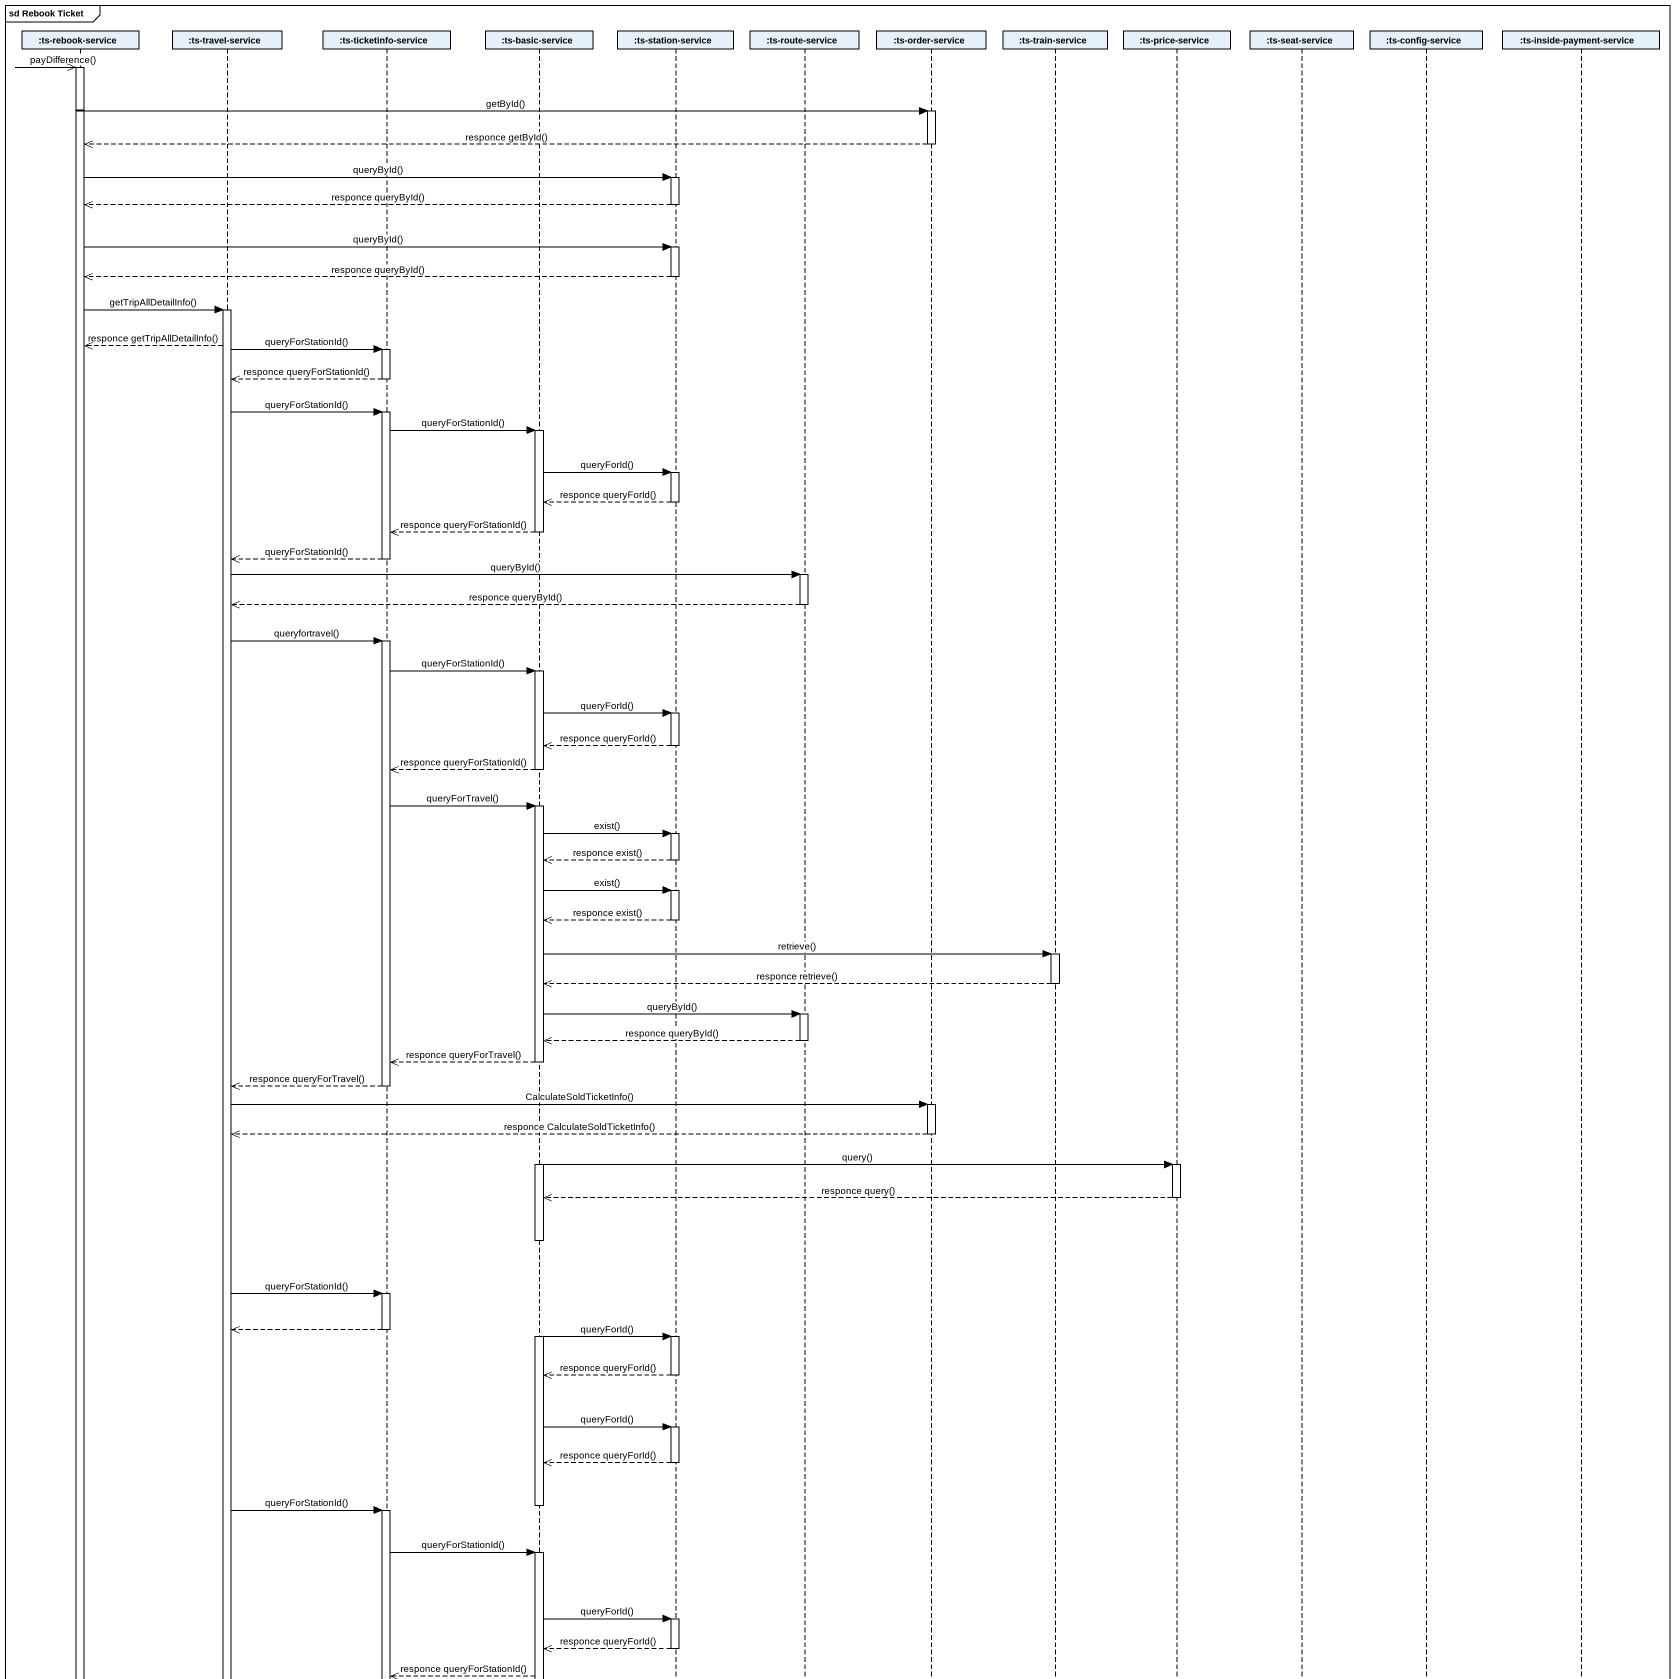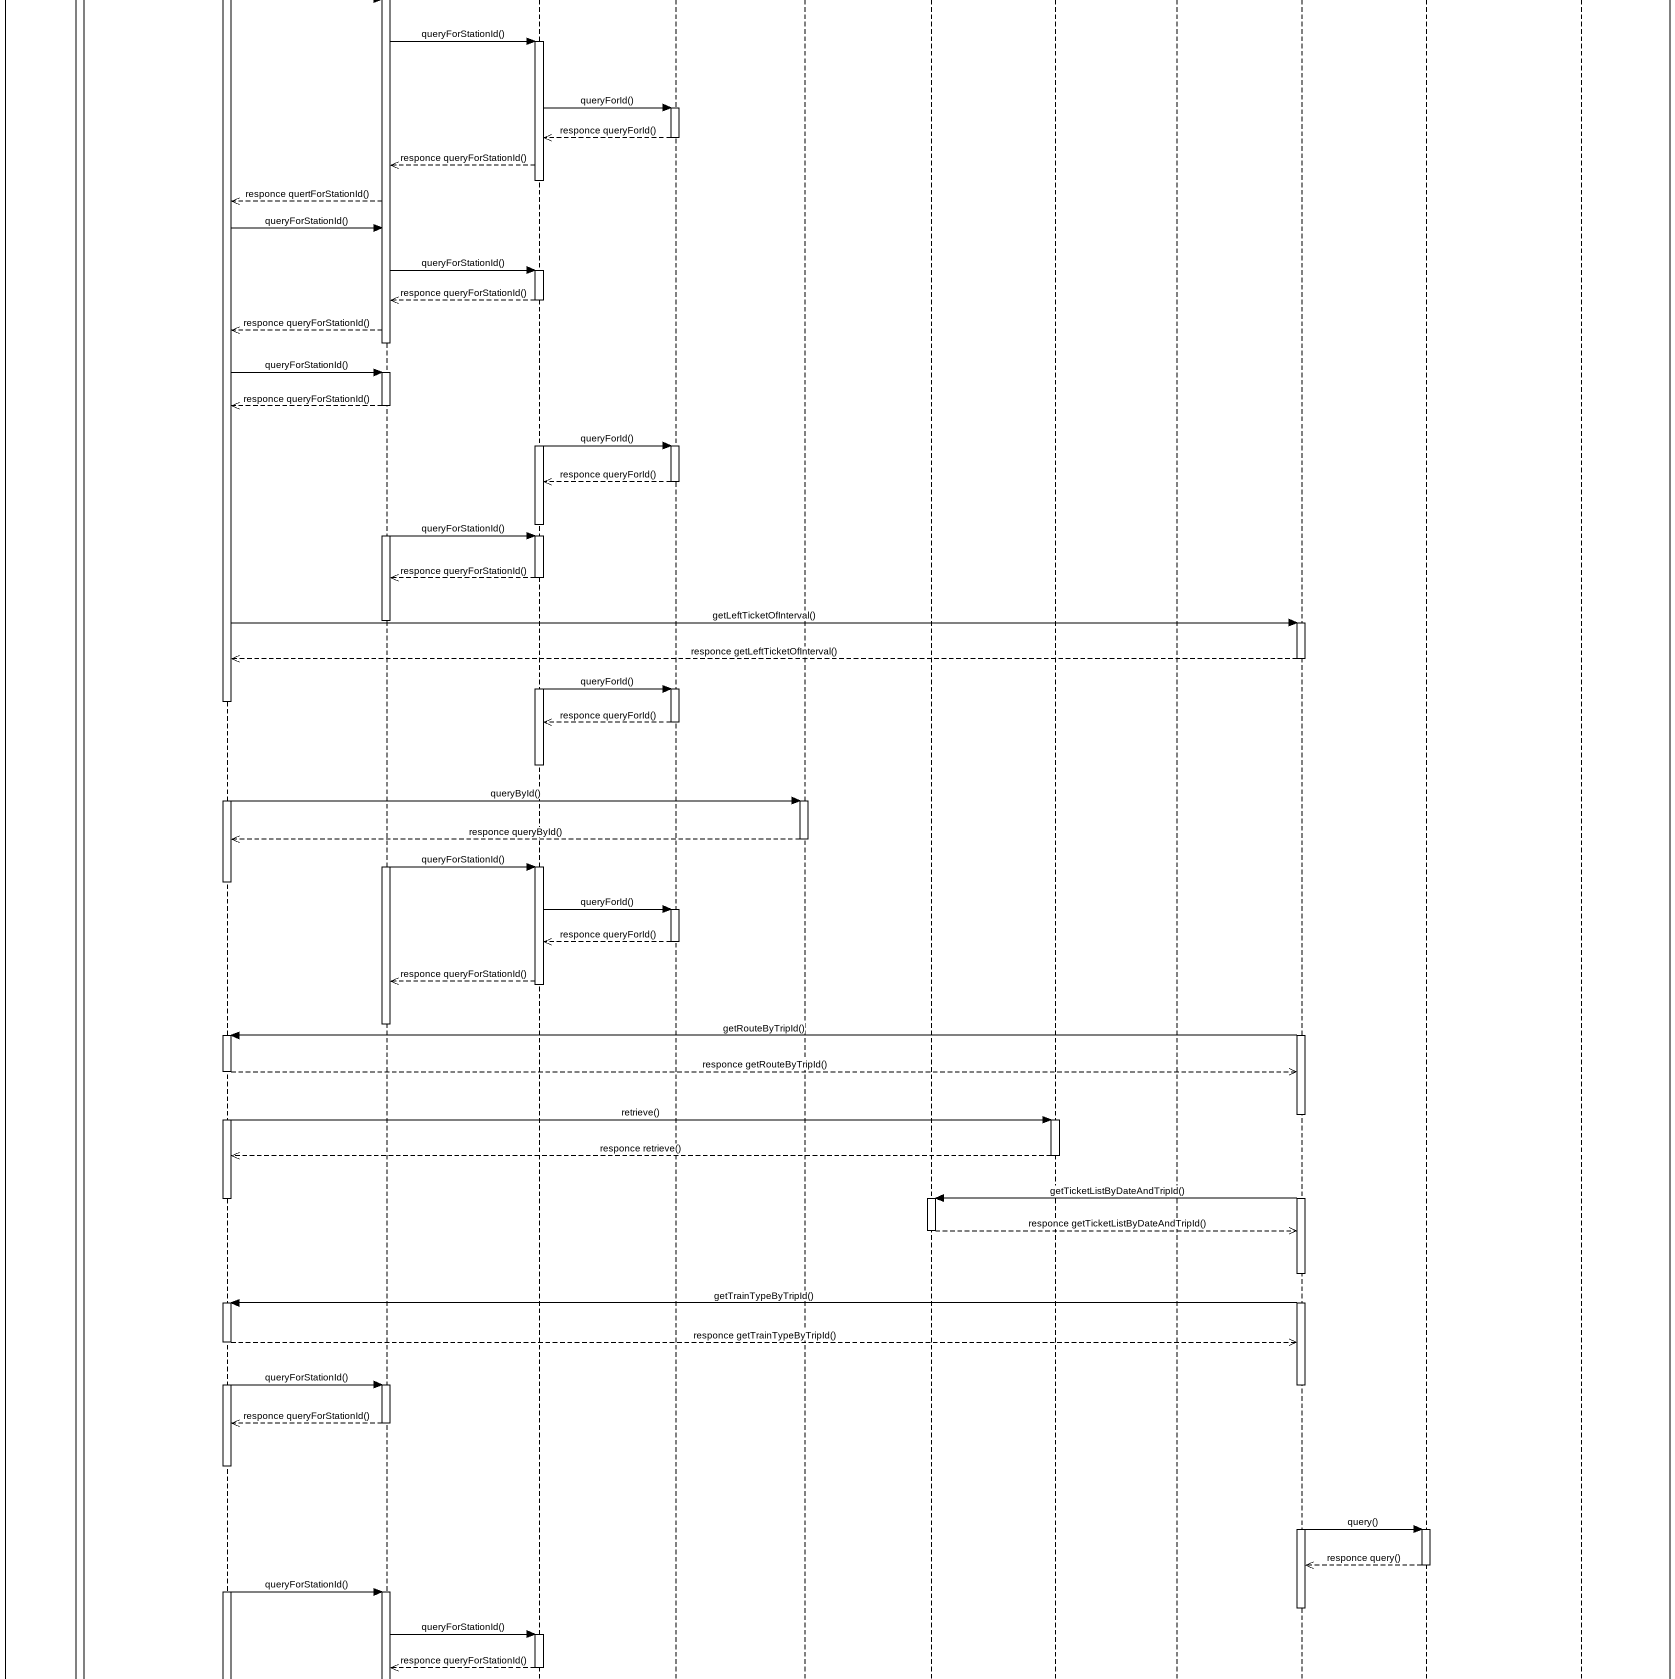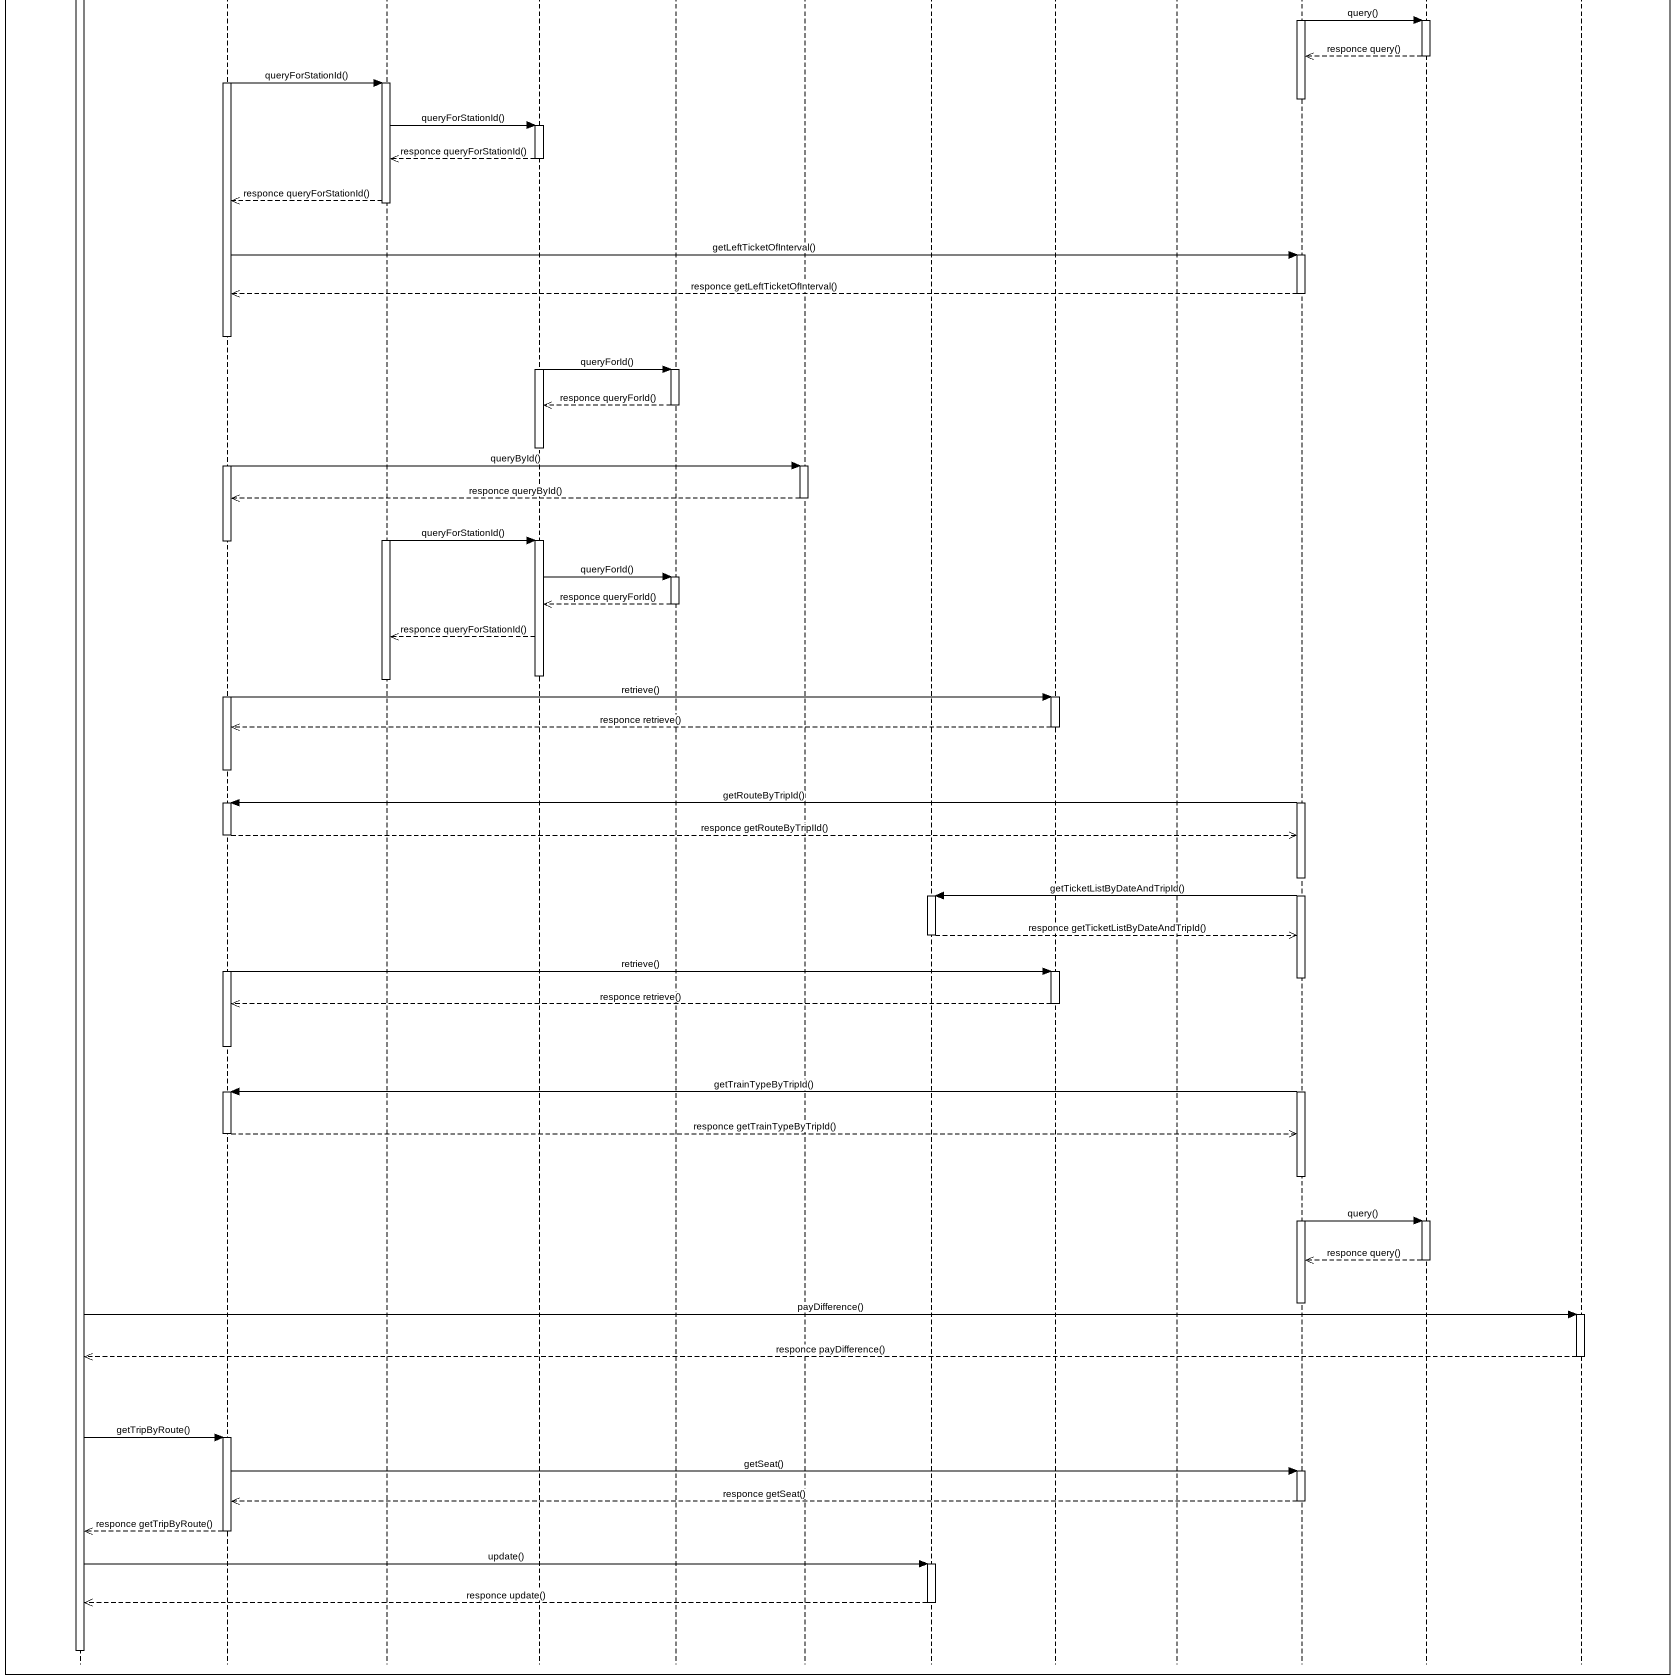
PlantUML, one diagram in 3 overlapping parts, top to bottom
@startuml
mainframe sd Rebook Ticket
hide footbox
participant ":ts-rebook-service" as ts_rebook_service
participant ":ts-travel-service" as ts_travel_service
participant ":ts-ticketinfo-service" as ts_ticketinfo_service
participant ":ts-basic-service" as ts_basic_service
participant ":ts-station-service" as ts_station_service
participant ":ts-route-service" as ts_route_service
participant ":ts-order-service" as ts_order_service
participant ":ts-train-service" as ts_train_service
participant ":ts-price-service" as ts_price_service
participant ":ts-seat-service" as ts_seat_service
participant ":ts-config-service" as ts_config_service
participant ":ts-inside-payment-service" as ts_inside_payment_service

ts_rebook_service ->> ts_rebook_service : payDifference()
activate ts_rebook_service
ts_rebook_service -> ts_order_service : getById()
activate ts_order_service
ts_order_service -->> ts_rebook_service : responce getById()
deactivate ts_order_service
ts_rebook_service -> ts_station_service : queryById()
activate ts_station_service
ts_station_service -->> ts_rebook_service : responce queryById()
deactivate ts_station_service
ts_rebook_service -> ts_station_service : queryById()
activate ts_station_service
ts_station_service -->> ts_rebook_service : responce queryById()
deactivate ts_station_service
ts_rebook_service -> ts_travel_service : getTripAllDetailInfo()
activate ts_travel_service
ts_travel_service -->> ts_rebook_service : responce getTripAllDetailInfo()
ts_travel_service -> ts_ticketinfo_service : queryForStationId()
activate ts_ticketinfo_service
ts_ticketinfo_service -->> ts_travel_service : responce queryForStationId()
deactivate ts_ticketinfo_service
ts_travel_service -> ts_ticketinfo_service : queryForStationId()
activate ts_ticketinfo_service
ts_ticketinfo_service -> ts_basic_service : queryForStationId()
activate ts_basic_service
ts_basic_service -> ts_station_service : queryForId()
activate ts_station_service
ts_station_service -->> ts_basic_service : responce queryForId()
deactivate ts_station_service
ts_basic_service -->> ts_ticketinfo_service : responce queryForStationId()
deactivate ts_basic_service
ts_ticketinfo_service -->> ts_travel_service : queryForStationId()
deactivate ts_ticketinfo_service
ts_travel_service -> ts_route_service : queryById()
activate ts_route_service
ts_route_service -->> ts_travel_service : responce queryById()
deactivate ts_route_service
ts_travel_service -> ts_ticketinfo_service : queryfortravel()
activate ts_ticketinfo_service
ts_ticketinfo_service -> ts_basic_service : queryForStationId()
activate ts_basic_service
ts_basic_service -> ts_station_service : queryForId()
activate ts_station_service
ts_station_service -->> ts_basic_service : responce queryForId()
deactivate ts_station_service
ts_basic_service -->> ts_ticketinfo_service : responce queryForStationId()
deactivate ts_basic_service
ts_ticketinfo_service -> ts_basic_service : queryForTravel()
activate ts_basic_service
ts_basic_service -> ts_station_service : exist()
activate ts_station_service
ts_station_service -->> ts_basic_service : responce exist()
deactivate ts_station_service
ts_basic_service -> ts_station_service : exist()
activate ts_station_service
ts_station_service -->> ts_basic_service : responce exist()
deactivate ts_station_service
ts_basic_service -> ts_train_service : retrieve()
activate ts_train_service
ts_train_service -->> ts_basic_service : responce retrieve()
deactivate ts_train_service
ts_basic_service -> ts_route_service : queryById()
activate ts_route_service
ts_route_service -->> ts_basic_service : responce queryById()
deactivate ts_route_service
ts_basic_service -->> ts_ticketinfo_service : responce queryForTravel()
deactivate ts_basic_service
ts_ticketinfo_service -->> ts_travel_service : responce queryForTravel()
deactivate ts_ticketinfo_service
ts_travel_service -> ts_order_service : CalculateSoldTicketInfo()
activate ts_order_service
ts_order_service -->> ts_travel_service : responce CalculateSoldTicketInfo()
deactivate ts_order_service
activate ts_basic_service
ts_basic_service -> ts_price_service : query()
activate ts_price_service
ts_price_service -->> ts_basic_service : responce query()
deactivate ts_price_service
deactivate ts_basic_service
ts_travel_service -> ts_ticketinfo_service : queryForStationId()
activate ts_ticketinfo_service
ts_ticketinfo_service -->> ts_travel_service
deactivate ts_ticketinfo_service
activate ts_basic_service
ts_basic_service -> ts_station_service : queryForId()
activate ts_station_service
ts_station_service -->> ts_basic_service : responce queryForId()
deactivate ts_station_service
ts_basic_service -> ts_station_service : queryForId()
activate ts_station_service
ts_station_service -->> ts_basic_service : responce queryForId()
deactivate ts_station_service
deactivate ts_basic_service
ts_travel_service -> ts_ticketinfo_service : queryForStationId()
activate ts_ticketinfo_service
ts_ticketinfo_service -> ts_basic_service : queryForStationId()
activate ts_basic_service
ts_basic_service -> ts_station_service : queryForId()
activate ts_station_service
ts_station_service -->> ts_basic_service : responce queryForId()
deactivate ts_station_service
ts_basic_service -->> ts_ticketinfo_service : responce queryForStationId()
deactivate ts_basic_service
ts_ticketinfo_service -->> ts_travel_service : responce quertForStationId()
ts_travel_service -> ts_ticketinfo_service : queryForStationId()
ts_ticketinfo_service -> ts_basic_service : queryForStationId()
activate ts_basic_service
ts_basic_service -->> ts_ticketinfo_service : responce queryForStationId()
deactivate ts_basic_service
ts_ticketinfo_service -->> ts_travel_service : responce queryForStationId()
deactivate ts_ticketinfo_service
ts_travel_service -> ts_ticketinfo_service : queryForStationId()
activate ts_ticketinfo_service
ts_ticketinfo_service -->> ts_travel_service : responce queryForStationId()
deactivate ts_ticketinfo_service
activate ts_basic_service
ts_basic_service -> ts_station_service : queryForId()
activate ts_station_service
ts_station_service -->> ts_basic_service : responce queryForId()
deactivate ts_station_service
deactivate ts_basic_service
activate ts_ticketinfo_service
ts_ticketinfo_service -> ts_basic_service : queryForStationId()
activate ts_basic_service
ts_basic_service -->> ts_ticketinfo_service : responce queryForStationId()
deactivate ts_basic_service
deactivate ts_ticketinfo_service
ts_travel_service -> ts_seat_service : getLeftTicketOfInterval()
activate ts_seat_service
ts_seat_service -->> ts_travel_service : responce getLeftTicketOfInterval()
deactivate ts_seat_service
activate ts_basic_service
ts_basic_service -> ts_station_service : queryForId()
activate ts_station_service
deactivate ts_travel_service
ts_station_service -->> ts_basic_service : responce queryForId()
deactivate ts_station_service
deactivate ts_basic_service
activate ts_travel_service
ts_travel_service -> ts_route_service : queryById()
activate ts_route_service
ts_route_service -->> ts_travel_service : responce queryById()
deactivate ts_route_service
activate ts_ticketinfo_service
ts_ticketinfo_service -> ts_basic_service : queryForStationId()
activate ts_basic_service
deactivate ts_travel_service
ts_basic_service -> ts_station_service : queryForId()
activate ts_station_service
ts_station_service -->> ts_basic_service : responce queryForId()
deactivate ts_station_service
ts_basic_service -->> ts_ticketinfo_service : responce queryForStationId()
deactivate ts_basic_service
deactivate ts_ticketinfo_service
activate ts_seat_service
ts_seat_service -> ts_travel_service : getRouteByTripId()
activate ts_travel_service
ts_travel_service -->> ts_seat_service : responce getRouteByTripId()
deactivate ts_seat_service
ts_travel_service -> ts_train_service : retrieve()
activate ts_train_service
ts_train_service -->> ts_travel_service : responce retrieve()
deactivate ts_train_service
activate ts_seat_service
ts_seat_service -> ts_order_service : getTicketListByDateAndTripId()
activate ts_order_service
deactivate ts_travel_service
ts_order_service -->> ts_seat_service : responce getTicketListByDateAndTripId()
deactivate ts_order_service
ts_seat_service -> ts_travel_service : getTrainTypeByTripId()
activate ts_travel_service
ts_travel_service -->> ts_seat_service : responce getTrainTypeByTripId()
ts_travel_service -> ts_ticketinfo_service : queryForStationId()
activate ts_ticketinfo_service
deactivate ts_seat_service
ts_ticketinfo_service -->> ts_travel_service : responce queryForStationId()
deactivate ts_ticketinfo_service
deactivate ts_travel_service
activate ts_seat_service
ts_seat_service -> ts_config_service : query()
activate ts_config_service
ts_config_service -->> ts_seat_service : responce query()
deactivate ts_config_service
activate ts_travel_service
ts_travel_service -> ts_ticketinfo_service : queryForStationId()
activate ts_ticketinfo_service
deactivate ts_seat_service
ts_ticketinfo_service -> ts_basic_service : queryForStationId()
activate ts_basic_service
ts_basic_service -->> ts_ticketinfo_service : responce queryForStationId()
deactivate ts_basic_service
ts_ticketinfo_service -->> ts_travel_service : responce queryForStationId()
deactivate ts_ticketinfo_service
ts_travel_service -> ts_seat_service : getLeftTicketOfInterval()
activate ts_seat_service
ts_seat_service -->> ts_travel_service : responce getLeftTicketOfInterval()
deactivate ts_seat_service
deactivate ts_travel_service
activate ts_basic_service
ts_basic_service -> ts_station_service : queryForId()
activate ts_station_service
ts_station_service -->> ts_basic_service : responce queryForId()
deactivate ts_station_service
deactivate ts_basic_service
activate ts_travel_service
ts_travel_service -> ts_route_service : queryById()
activate ts_route_service
ts_route_service -->> ts_travel_service : responce queryById()
deactivate ts_route_service
activate ts_ticketinfo_service
ts_ticketinfo_service -> ts_basic_service : queryForStationId()
activate ts_basic_service
deactivate ts_travel_service
ts_basic_service -> ts_station_service : queryForId()
activate ts_station_service
ts_station_service -->> ts_basic_service : responce queryForId()
deactivate ts_station_service
ts_basic_service -->> ts_ticketinfo_service : responce queryForStationId()
deactivate ts_basic_service
deactivate ts_ticketinfo_service
activate ts_travel_service
ts_travel_service -> ts_train_service : retrieve()
activate ts_train_service
ts_train_service -->> ts_travel_service : responce retrieve()
deactivate ts_train_service
deactivate ts_travel_service
activate ts_seat_service
ts_seat_service -> ts_travel_service : getRouteByTripId()
activate ts_travel_service
ts_travel_service -->> ts_seat_service : responce getRouteByTripIId()
deactivate ts_travel_service
ts_seat_service -> ts_order_service : getTicketListByDateAndTripId()
activate ts_order_service
ts_order_service -->> ts_seat_service : responce getTicketListByDateAndTripId()
deactivate ts_order_service
activate ts_travel_service
ts_travel_service -> ts_train_service : retrieve()
activate ts_train_service
deactivate ts_seat_service
ts_train_service -->> ts_travel_service : responce retrieve()
deactivate ts_train_service
deactivate ts_travel_service
activate ts_seat_service
ts_seat_service -> ts_travel_service : getTrainTypeByTripId()
activate ts_travel_service
ts_travel_service -->> ts_seat_service : responce getTrainTypeByTripId()
deactivate ts_travel_service
ts_seat_service -> ts_config_service : query()
activate ts_config_service
ts_config_service -->> ts_seat_service : responce query()
deactivate ts_config_service
deactivate ts_seat_service
ts_rebook_service -> ts_inside_payment_service : payDifference()
activate ts_inside_payment_service
ts_inside_payment_service -->> ts_rebook_service : responce payDifference()
deactivate ts_inside_payment_service
ts_rebook_service -> ts_travel_service : getTripByRoute()
activate ts_travel_service
ts_travel_service -> ts_seat_service : getSeat()
activate ts_seat_service
ts_seat_service -->> ts_travel_service : responce getSeat()
deactivate ts_seat_service
ts_travel_service -->> ts_rebook_service : responce getTripByRoute()
deactivate ts_travel_service
ts_rebook_service -> ts_order_service : update()
activate ts_order_service
ts_order_service -->> ts_rebook_service : responce update()
deactivate ts_order_service
deactivate ts_rebook_service
@enduml
